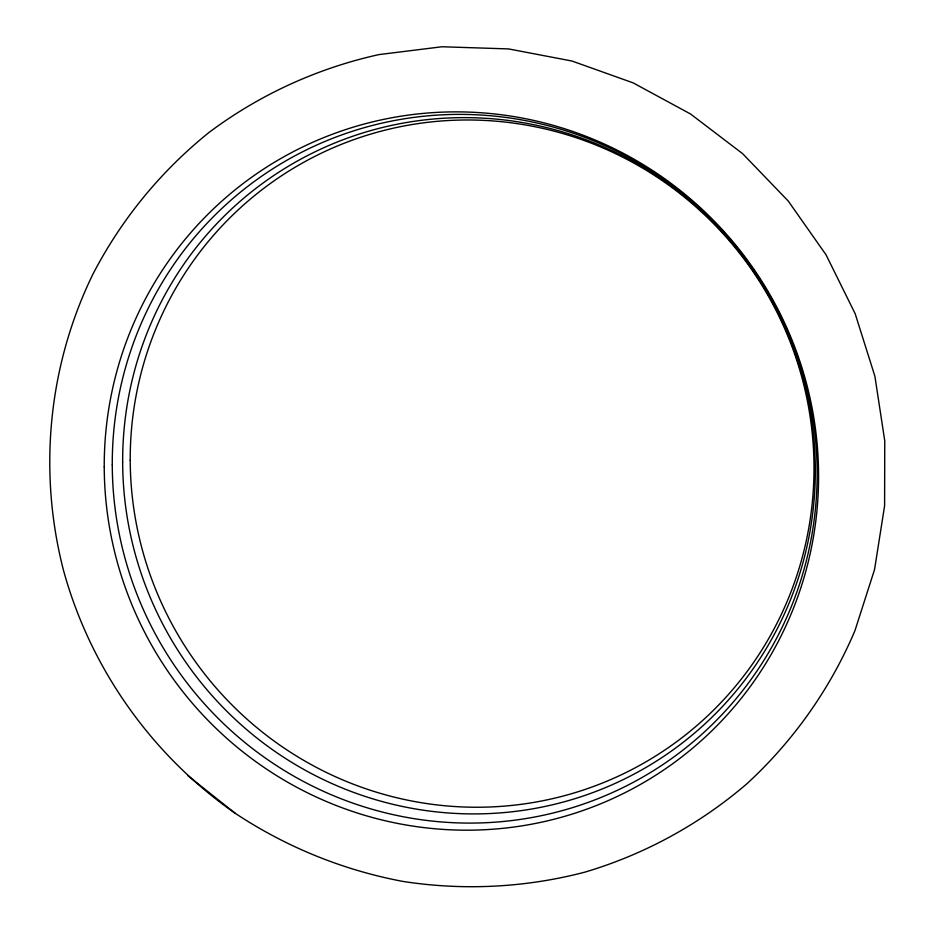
<?xml version="1.0" encoding="UTF-8"?>
<svg xmlns="http://www.w3.org/2000/svg" width="934" height="934" viewBox="0 0 934 934"><rect width="100%" height="100%" fill="white"/><g stroke="black" fill="none" stroke-linecap="round" stroke-linejoin="round"><path stroke-width="1.4" d="M235.275 813.327C286.073 846.986 343.058 870.173 402.963 881.427C463.626 890.826 525.538 887.685 584.929 872.122C644.588 854.388 699.764 824.22 746.99 783.673C793.456 740.919 830.268 688.755 854.949 630.637L874.539 569.588L884.603 505.819L884.755 440.848L874.901 376.285L855.182 313.754L826.053 254.83L788.226 201.02L742.647 153.678L690.495 113.971L633.112 82.857L571.958 61.025L508.575 48.918L441.992 46.758L378.819 54.616C317.338 68.24 259.442 94.684 209.029 132.453C160.8 171.179 121.198 219.525 92.77 274.468C48.019 366.478 37.99 472.032 63.664 570.989L63.757 571.269C90.668 668.732 152.02 755.396 235.029 813.14L187.664 775.5M130.223 460.357A345.218 340.28 55.3 0 0 644.238 762.821A345.218 340.28 55.3 0 0 641.868 167.665A345.218 340.28 55.3 0 0 130.223 460.357M122.658 462.248A349.806 344.669 55.3 0 0 643.281 769.021A349.806 344.669 55.3 0 0 641.039 166.042A349.806 344.669 55.3 0 0 122.658 462.248M112.267 464.84A356.099 350.682 55.3 0 0 641.962 777.543A356.099 350.682 55.3 0 0 639.907 163.824A356.099 350.682 55.3 0 0 112.267 464.84M104.234 466.837A360.979 355.34 55.3 0 0 640.934 784.151A360.979 355.34 55.3 0 0 639.031 162.096A360.979 355.34 55.3 0 0 104.234 466.837"/></g></svg>
